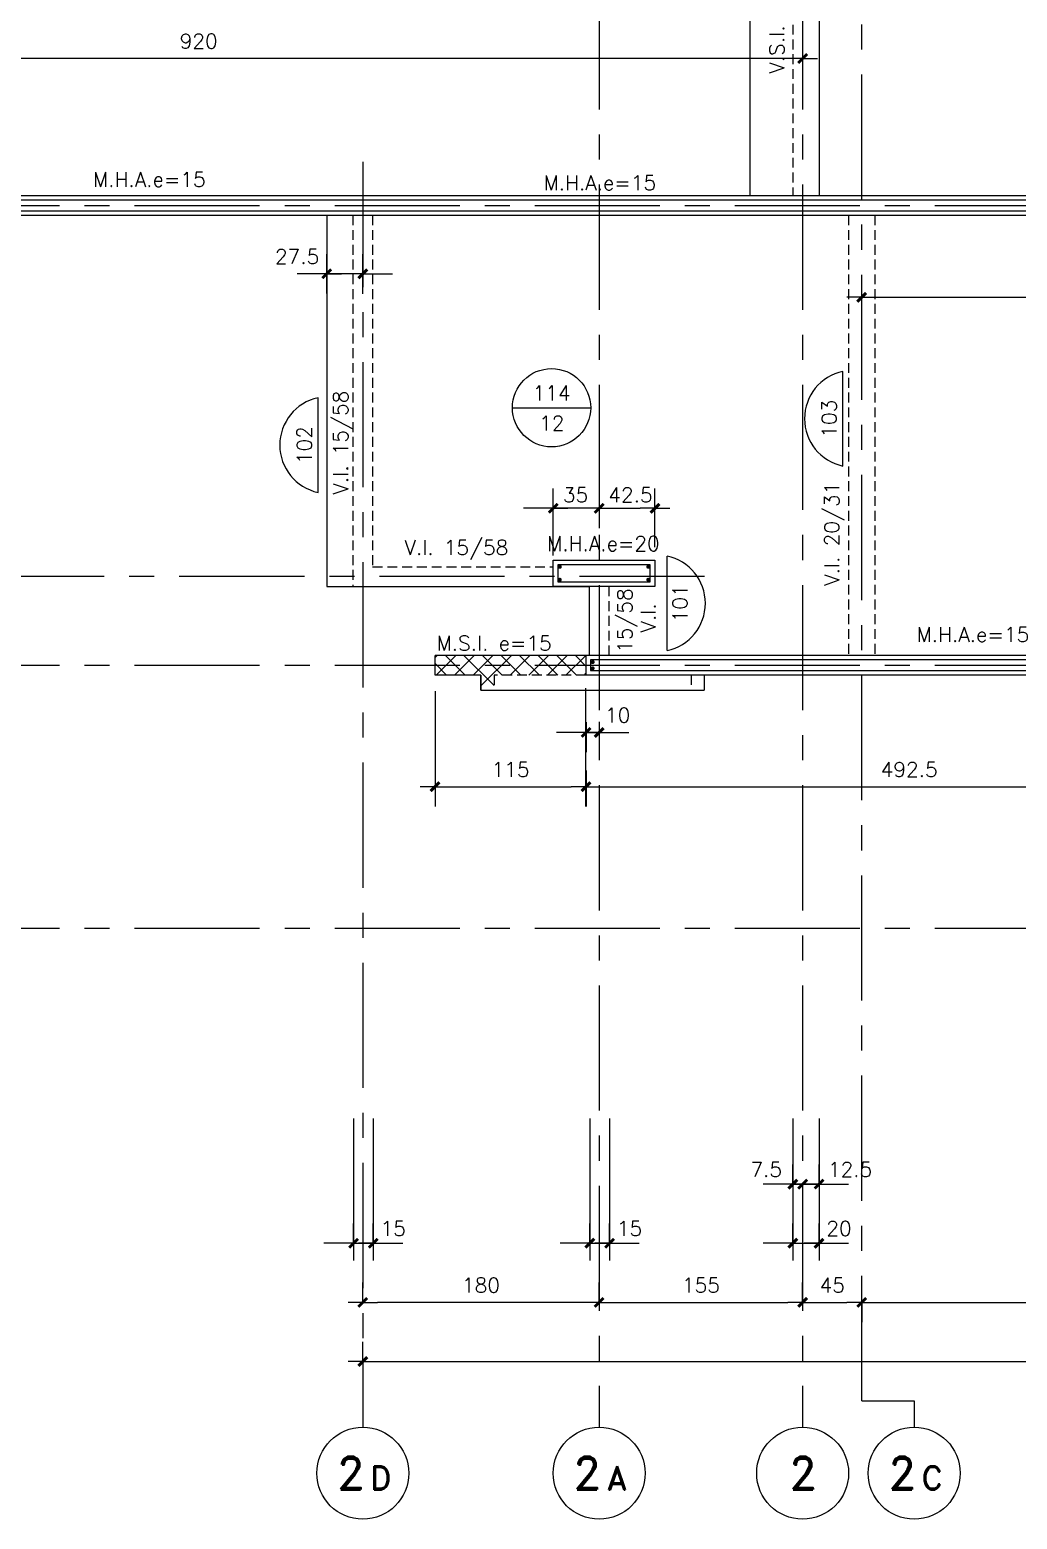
# Model space of a CAD drawing. Header units: millimetres. Extents: x -656851 to -651781, y 88238 to 91301.
# Drawn here: x -656098 to -655346, y 88378 to 89512 of the extents above; entities that cross this region are included whole.
import ezdxf
from ezdxf.enums import TextEntityAlignment as Align

# ---------------------------------------------------------------- set-up
doc = ezdxf.new("R2010")
doc.units = ezdxf.units.MM
doc.header["$LTSCALE"] = 30
for name, pattern in [('CENTER', [50.8, 31.75, -6.35, 6.35, -6.35]), ('DASHED', [0.75, 0.5, -0.25]), ('HIDDEN', [0.375, 0.25, -0.125])]:
    doc.linetypes.add(name, pattern=pattern)
for name, color, linetype in [('A-LINEA 015', 6, 'Continuous'), ('CONTORNOS', 3, 'Continuous'), ('COTAS', 5, 'Continuous'), ('COTAS1', 2, 'Continuous'), ('Cotas2', 1, 'Continuous'), ('EJES', 1, 'CENTER'), ('HATCH2', 1, 'HIDDEN'), ('MALLA', 1, 'Continuous'), ('MUROS', 5, 'Continuous'), ('SEGMENTOS1', 2, 'DASHED'), ('TEXTOS1', 9, 'Continuous'), ('VIGAS', 3, 'Continuous')]:
    doc.layers.add(name, color=color, linetype=linetype)
doc.styles.add('ROMAND', font='romand')
doc.styles.add('ROMANS', font='romans')
doc.dimstyles.new('ING-50', dxfattribs={"dimscale": 5, "dimtxt": 2.25, "dimasz": 2.25, "dimexe": 3, "dimexo": 0, "dimgap": 1.5, "dimtad": 1, "dimdec": 1, "dimzin": 12, "dimdsep": 46, "dimtxsty": 'ROMANS', "dimblk1": 'TICK1', "dimblk2": 'TICK1', "dimsah": 1, "dimcen": 0.09, "dimclrd": 2, "dimclre": 1, "dimclrt": 3, "dimadec": 1, "dimazin": 3, "dimtfac": 1, "dimtdec": 1, "dimtix": 1, "dimtmove": 2, "dimatfit": 3, "dimfxl": 3, "dimtolj": 1, "dimtzin": 12, "dimarcsym": 0})

# ---------------------------------------------------------------- blocks, each defined once
blk = doc.blocks.new('eje-3')
at = {"color": 3, "linetype": 'Continuous'}
blk.add_circle((0, 0), 35, dxfattribs=at)
at = {"color": 5, "linetype": 'Continuous', "style": 'ROMAND'}
for height, p in [(25, (-9.2, 0)), (18, (13.7, -3.6))]:
    blk.add_attdef('0', text='', height=height, dxfattribs=at).set_placement(p, align=Align.MIDDLE)
blk = doc.blocks.new('TICK1')
at = {"color": 2}
for points in [[(0, 0), (-1, 0)], [(0, 0), (1, 0)]]:
    blk.add_lwpolyline(points, dxfattribs=at)
at = {"color": 2, "const_width": 0.2}
blk.add_lwpolyline([(-0.3, -0.3), (0.3, 0.3)], dxfattribs=at)
blk = doc.blocks.new('*D34')
at = {"layer": 'COTAS', "color": 1, "lineweight": -2}
for p, q in [((-655509.7, 88543.3), (-655509.7, 88558.3)), ((-655464.7, 88543.3), (-655464.7, 88558.3))]:
    blk.add_line(p, q, dxfattribs=at)
at = {"layer": 'COTAS', "color": 2, "lineweight": -2}
blk.add_line((-655498.5, 88543.3), (-655476, 88543.3), dxfattribs=at)
at = {"layer": 'Defpoints', "color": 0}
for p in [(-655509.7, 88543.3), (-655464.7, 88543.3), (-655464.7, 88543.3)]:
    blk.add_point(p, dxfattribs=at)
at = {"layer": 'COTAS', "color": 2, "lineweight": -2, "xscale": 11.25, "yscale": 11.25, "zscale": 11.25, "rotation": 180}
blk.add_blockref('TICK1', (-655509.7, 88543.3), dxfattribs=at)
at = {"layer": 'COTAS', "color": 2, "lineweight": -2, "xscale": 11.25, "yscale": 11.25, "zscale": 11.25}
blk.add_blockref('TICK1', (-655464.7, 88543.3), dxfattribs=at)
at = {"layer": 'COTAS', "color": 3, "insert": (-655487.2, 88556.4), "char_height": 11.25, "attachment_point": 5, "style": 'ROMANS'}
blk.add_mtext('\\A1;45', dxfattribs=at)
blk = doc.blocks.new('*D27')
at = {"layer": 'COTAS', "color": 1, "lineweight": -2}
for p, q in [((-655844.7, 88498.3), (-655844.7, 88513.3)), ((-653512.2, 88498.3), (-653512.2, 88513.3))]:
    blk.add_line(p, q, dxfattribs=at)
at = {"layer": 'COTAS', "color": 2, "lineweight": -2}
blk.add_line((-655833.5, 88498.3), (-653523.5, 88498.3), dxfattribs=at)
at = {"layer": 'Defpoints', "color": 0}
for p in [(-655844.7, 88498.3), (-653512.2, 88498.3), (-653512.2, 88498.3)]:
    blk.add_point(p, dxfattribs=at)
at = {"layer": 'COTAS', "color": 2, "lineweight": -2, "xscale": 11.25, "yscale": 11.25, "zscale": 11.25, "rotation": 180}
blk.add_blockref('TICK1', (-655844.7, 88498.3), dxfattribs=at)
at = {"layer": 'COTAS', "color": 2, "lineweight": -2, "xscale": 11.25, "yscale": 11.25, "zscale": 11.25}
blk.add_blockref('TICK1', (-653512.2, 88498.3), dxfattribs=at)
at = {"layer": 'COTAS', "color": 3, "insert": (-654678.5, 88511.4), "char_height": 11.25, "attachment_point": 5, "style": 'ROMANS'}
blk.add_mtext('\\A1;2332.5', dxfattribs=at)
blk = doc.blocks.new('EJE-1')
at = {"color": 3, "linetype": 'Continuous'}
blk.add_circle((0, 0), 35, dxfattribs=at)
at = {"color": 5, "linetype": 'Continuous', "style": 'ROMAND'}
blk.add_attdef('0', text='', height=25, dxfattribs=at).set_placement((0.2, 0), align=Align.MIDDLE)
blk = doc.blocks.new('*D71')
at = {"layer": 'COTAS', "color": 1, "lineweight": -2}
for p, q in [((-655664.7, 88543.3), (-655664.7, 88558.3)), ((-655509.7, 88543.3), (-655509.7, 88558.3))]:
    blk.add_line(p, q, dxfattribs=at)
at = {"layer": 'COTAS', "color": 2, "lineweight": -2}
blk.add_line((-655653.5, 88543.3), (-655521, 88543.3), dxfattribs=at)
at = {"layer": 'Defpoints', "color": 0}
for p in [(-655664.7, 88543.3), (-655509.7, 88543.3), (-655509.7, 88543.3)]:
    blk.add_point(p, dxfattribs=at)
at = {"layer": 'COTAS', "color": 2, "lineweight": -2, "xscale": 11.25, "yscale": 11.25, "zscale": 11.25, "rotation": 180}
blk.add_blockref('TICK1', (-655664.7, 88543.3), dxfattribs=at)
at = {"layer": 'COTAS', "color": 2, "lineweight": -2, "xscale": 11.25, "yscale": 11.25, "zscale": 11.25}
blk.add_blockref('TICK1', (-655509.7, 88543.3), dxfattribs=at)
at = {"layer": 'COTAS', "color": 3, "insert": (-655587.2, 88556.4), "char_height": 11.25, "attachment_point": 5, "style": 'ROMANS'}
blk.add_mtext('\\A1;155', dxfattribs=at)
blk = doc.blocks.new('*D81')
at = {"layer": 'COTAS', "color": 1, "lineweight": -2}
for p, q in [((-655674.7, 88942.8), (-655674.7, 88920.8)), ((-655182.2, 88942.8), (-655182.2, 88920.8))]:
    blk.add_line(p, q, dxfattribs=at)
at = {"layer": 'COTAS', "color": 2, "lineweight": -2}
blk.add_line((-655663.5, 88935.8), (-655193.5, 88935.8), dxfattribs=at)
at = {"layer": 'Defpoints', "color": 0}
for p in [(-655674.7, 88942.8), (-655182.2, 88942.8), (-655182.2, 88935.8)]:
    blk.add_point(p, dxfattribs=at)
at = {"layer": 'COTAS', "color": 2, "lineweight": -2, "xscale": 11.25, "yscale": 11.25, "zscale": 11.25, "rotation": 180}
blk.add_blockref('TICK1', (-655674.7, 88935.8), dxfattribs=at)
at = {"layer": 'COTAS', "color": 2, "lineweight": -2, "xscale": 11.25, "yscale": 11.25, "zscale": 11.25}
blk.add_blockref('TICK1', (-655182.2, 88935.8), dxfattribs=at)
at = {"layer": 'COTAS', "color": 3, "insert": (-655428.5, 88948.9), "char_height": 11.25, "attachment_point": 5, "style": 'ROMANS'}
blk.add_mtext('\\A1;492.5', dxfattribs=at)
blk = doc.blocks.new('*D111')
at = {"layer": 'COTAS1', "color": 1, "lineweight": -2}
for p, q in [((-655789.7, 89008.6), (-655789.7, 88920.8)), ((-655674.7, 88948.1), (-655674.7, 88920.8))]:
    blk.add_line(p, q, dxfattribs=at)
at = {"layer": 'COTAS1', "color": 2, "lineweight": -2}
blk.add_line((-655778.5, 88935.8), (-655686, 88935.8), dxfattribs=at)
at = {"layer": 'Defpoints', "color": 0}
for p in [(-655789.7, 89008.6), (-655674.7, 88948.1), (-655674.7, 88935.8)]:
    blk.add_point(p, dxfattribs=at)
at = {"layer": 'COTAS1', "color": 2, "lineweight": -2, "xscale": 11.25, "yscale": 11.25, "zscale": 11.25, "rotation": 180}
blk.add_blockref('TICK1', (-655789.7, 88935.8), dxfattribs=at)
at = {"layer": 'COTAS1', "color": 2, "lineweight": -2, "xscale": 11.25, "yscale": 11.25, "zscale": 11.25}
blk.add_blockref('TICK1', (-655674.7, 88935.8), dxfattribs=at)
at = {"layer": 'COTAS1', "color": 3, "insert": (-655732.2, 88948.9), "char_height": 11.25, "attachment_point": 5, "style": 'ROMANS'}
blk.add_mtext('\\A1;115', dxfattribs=at)
blk = doc.blocks.new('*D146')
at = {"layer": 'COTAS', "color": 1, "lineweight": -2, "ltscale": 0.5}
for p, q in [((-655872.2, 89311.3), (-655872.2, 89341.2)), ((-655844.7, 89311), (-655844.7, 89341.2))]:
    blk.add_line(p, q, dxfattribs=at)
at = {"layer": 'COTAS', "color": 2, "lineweight": -2, "ltscale": 0.5}
for p, q in [((-655883.5, 89326.2), (-655894.7, 89326.2)), ((-655844.7, 89326.2), (-655872.2, 89326.2)), ((-655833.5, 89326.2), (-655822.2, 89326.2))]:
    blk.add_line(p, q, dxfattribs=at)
at = {"layer": 'Defpoints', "color": 0, "ltscale": 0.5}
for p in [(-655872.2, 89326.2), (-655872.2, 89311.3), (-655844.7, 89311)]:
    blk.add_point(p, dxfattribs=at)
at = {"layer": 'COTAS', "color": 2, "lineweight": -2, "ltscale": 0.5, "xscale": 11.25, "yscale": 11.25, "zscale": 11.25}
blk.add_blockref('TICK1', (-655872.2, 89326.2), dxfattribs=at)
at = {"layer": 'COTAS', "color": 2, "lineweight": -2, "ltscale": 0.5, "xscale": 11.25, "yscale": 11.25, "zscale": 11.25, "rotation": 180}
blk.add_blockref('TICK1', (-655844.7, 89326.2), dxfattribs=at)
at = {"layer": 'COTAS', "color": 3, "ltscale": 0.5, "insert": (-655894.8, 89339.3), "char_height": 11.25, "attachment_point": 5, "style": 'ROMANS'}
blk.add_mtext('\\A1;27.5', dxfattribs=at)
blk = doc.blocks.new('*D150')
at = {"layer": 'COTAS', "color": 1, "lineweight": -2}
for p, q in [((-655517.2, 88588.3), (-655517.2, 88603.3)), ((-655497.2, 88588.3), (-655497.2, 88603.3))]:
    blk.add_line(p, q, dxfattribs=at)
at = {"layer": 'COTAS', "color": 2, "lineweight": -2}
for p, q in [((-655528.5, 88588.3), (-655539.7, 88588.3)), ((-655517.2, 88588.3), (-655497.2, 88588.3)), ((-655486, 88588.3), (-655474.7, 88588.3))]:
    blk.add_line(p, q, dxfattribs=at)
at = {"layer": 'Defpoints', "color": 0}
for p in [(-655517.2, 88588.3), (-655497.2, 88588.3), (-655497.2, 88588.3)]:
    blk.add_point(p, dxfattribs=at)
at = {"layer": 'COTAS', "color": 2, "lineweight": -2, "xscale": 11.25, "yscale": 11.25, "zscale": 11.25}
blk.add_blockref('TICK1', (-655517.2, 88588.3), dxfattribs=at)
at = {"layer": 'COTAS', "color": 2, "lineweight": -2, "xscale": 11.25, "yscale": 11.25, "zscale": 11.25, "rotation": 180}
blk.add_blockref('TICK1', (-655497.2, 88588.3), dxfattribs=at)
at = {"layer": 'COTAS', "color": 3, "insert": (-655482, 88599.5), "char_height": 11.25, "attachment_point": 5, "style": 'ROMANS'}
blk.add_mtext('\\A1;20', dxfattribs=at)
blk = doc.blocks.new('*D151')
at = {"layer": 'COTAS', "color": 1, "lineweight": -2}
for p, q in [((-655671.8, 88588.3), (-655671.8, 88603.3)), ((-655656.8, 88588.3), (-655656.8, 88603.3))]:
    blk.add_line(p, q, dxfattribs=at)
at = {"layer": 'COTAS', "color": 2, "lineweight": -2}
for p, q in [((-655683.1, 88588.3), (-655694.3, 88588.3)), ((-655671.8, 88588.3), (-655656.8, 88588.3)), ((-655645.6, 88588.3), (-655634.3, 88588.3))]:
    blk.add_line(p, q, dxfattribs=at)
at = {"layer": 'Defpoints', "color": 0}
for p in [(-655671.8, 88588.3), (-655656.8, 88588.3), (-655656.8, 88588.3)]:
    blk.add_point(p, dxfattribs=at)
at = {"layer": 'COTAS', "color": 2, "lineweight": -2, "xscale": 11.25, "yscale": 11.25, "zscale": 11.25}
blk.add_blockref('TICK1', (-655671.8, 88588.3), dxfattribs=at)
at = {"layer": 'COTAS', "color": 2, "lineweight": -2, "xscale": 11.25, "yscale": 11.25, "zscale": 11.25, "rotation": 180}
blk.add_blockref('TICK1', (-655656.8, 88588.3), dxfattribs=at)
at = {"layer": 'COTAS', "color": 3, "insert": (-655641.6, 88599.5), "char_height": 11.25, "attachment_point": 5, "style": 'ROMANS'}
blk.add_mtext('\\A1;15', dxfattribs=at)
blk = doc.blocks.new('*D194')
at = {"layer": 'COTAS', "color": 1, "lineweight": -2, "ltscale": 0.5}
for p, q in [((-655664.7, 89169.2), (-655664.7, 89132.7)), ((-655622.2, 89118), (-655622.2, 89162.7))]:
    blk.add_line(p, q, dxfattribs=at)
at = {"layer": 'COTAS', "color": 2, "lineweight": -2, "ltscale": 0.5}
blk.add_line((-655653.5, 89147.7), (-655633.5, 89147.7), dxfattribs=at)
at = {"layer": 'Defpoints', "color": 0, "ltscale": 0.5}
for p in [(-655664.7, 89169.2), (-655622.2, 89147.7), (-655622.2, 89118)]:
    blk.add_point(p, dxfattribs=at)
at = {"layer": 'COTAS', "color": 2, "lineweight": -2, "ltscale": 0.5, "xscale": 11.25, "yscale": 11.25, "zscale": 11.25, "rotation": 180}
blk.add_blockref('TICK1', (-655664.7, 89147.7), dxfattribs=at)
at = {"layer": 'COTAS', "color": 2, "lineweight": -2, "ltscale": 0.5, "xscale": 11.25, "yscale": 11.25, "zscale": 11.25}
blk.add_blockref('TICK1', (-655622.2, 89147.7), dxfattribs=at)
at = {"layer": 'COTAS', "color": 3, "ltscale": 0.5, "insert": (-655640.9, 89157.9), "char_height": 11.25, "attachment_point": 5, "style": 'ROMANS'}
blk.add_mtext('\\A1;42.5', dxfattribs=at)
blk = doc.blocks.new('*D195')
at = {"layer": 'COTAS', "color": 1, "lineweight": -2, "ltscale": 0.5}
for p, q in [((-655664.7, 89169.2), (-655664.7, 89132.7)), ((-655699.7, 89111.9), (-655699.7, 89162.7))]:
    blk.add_line(p, q, dxfattribs=at)
at = {"layer": 'COTAS', "color": 2, "lineweight": -2, "ltscale": 0.5}
for p, q in [((-655711, 89147.7), (-655722.2, 89147.7)), ((-655664.7, 89147.7), (-655699.7, 89147.7)), ((-655653.5, 89147.7), (-655642.2, 89147.7))]:
    blk.add_line(p, q, dxfattribs=at)
at = {"layer": 'Defpoints', "color": 0, "ltscale": 0.5}
for p in [(-655664.7, 89169.2), (-655699.7, 89147.7), (-655699.7, 89111.9)]:
    blk.add_point(p, dxfattribs=at)
at = {"layer": 'COTAS', "color": 2, "lineweight": -2, "ltscale": 0.5, "xscale": 11.25, "yscale": 11.25, "zscale": 11.25}
blk.add_blockref('TICK1', (-655699.7, 89147.7), dxfattribs=at)
at = {"layer": 'COTAS', "color": 2, "lineweight": -2, "ltscale": 0.5, "xscale": 11.25, "yscale": 11.25, "zscale": 11.25, "rotation": 180}
blk.add_blockref('TICK1', (-655664.7, 89147.7), dxfattribs=at)
at = {"layer": 'COTAS', "color": 3, "ltscale": 0.5, "insert": (-655682.7, 89157.9), "char_height": 11.25, "attachment_point": 5, "style": 'ROMANS'}
blk.add_mtext('\\A1;35', dxfattribs=at)
blk = doc.blocks.new('*D197')
at = {"layer": 'COTAS1', "color": 1, "lineweight": -2}
for p, q in [((-655674.7, 88984.9), (-655674.7, 88962.1)), ((-655664.7, 88985.2), (-655664.7, 88962.1))]:
    blk.add_line(p, q, dxfattribs=at)
at = {"layer": 'COTAS1', "color": 2, "lineweight": -2}
for p, q in [((-655686, 88977.1), (-655697.2, 88977.1)), ((-655674.7, 88977.1), (-655664.7, 88977.1)), ((-655653.5, 88977.1), (-655642.2, 88977.1))]:
    blk.add_line(p, q, dxfattribs=at)
at = {"layer": 'Defpoints', "color": 0}
for p in [(-655674.7, 88984.9), (-655664.7, 88985.2), (-655664.7, 88977.1)]:
    blk.add_point(p, dxfattribs=at)
at = {"layer": 'COTAS1', "color": 2, "lineweight": -2, "xscale": 11.25, "yscale": 11.25, "zscale": 11.25}
blk.add_blockref('TICK1', (-655674.7, 88977.1), dxfattribs=at)
at = {"layer": 'COTAS1', "color": 2, "lineweight": -2, "xscale": 11.25, "yscale": 11.25, "zscale": 11.25, "rotation": 180}
blk.add_blockref('TICK1', (-655664.7, 88977.1), dxfattribs=at)
at = {"layer": 'COTAS1', "color": 3, "insert": (-655650.6, 88990.2), "char_height": 11.25, "attachment_point": 5, "style": 'ROMANS'}
blk.add_mtext('\\A1;10', dxfattribs=at)
blk = doc.blocks.new('*D198')
at = {"layer": 'COTAS', "color": 1, "lineweight": -2}
for p, q in [((-655844.7, 88543.3), (-655844.7, 88558.3)), ((-655664.7, 88543.3), (-655664.7, 88558.3))]:
    blk.add_line(p, q, dxfattribs=at)
at = {"layer": 'COTAS', "color": 2, "lineweight": -2}
blk.add_line((-655676, 88543.3), (-655833.5, 88543.3), dxfattribs=at)
at = {"layer": 'Defpoints', "color": 0}
for p in [(-655844.7, 88543.3), (-655844.7, 88543.3), (-655664.7, 88543.3)]:
    blk.add_point(p, dxfattribs=at)
at = {"layer": 'COTAS', "color": 2, "lineweight": -2, "xscale": 11.25, "yscale": 11.25, "zscale": 11.25, "rotation": 180}
blk.add_blockref('TICK1', (-655844.7, 88543.3), dxfattribs=at)
at = {"layer": 'COTAS', "color": 2, "lineweight": -2, "xscale": 11.25, "yscale": 11.25, "zscale": 11.25}
blk.add_blockref('TICK1', (-655664.7, 88543.3), dxfattribs=at)
at = {"layer": 'COTAS', "color": 3, "insert": (-655754.7, 88556.4), "char_height": 11.25, "attachment_point": 5, "style": 'ROMANS'}
blk.add_mtext('\\A1;180', dxfattribs=at)
blk = doc.blocks.new('*D199')
at = {"layer": 'COTAS', "color": 1, "lineweight": -2}
for p, q in [((-655851.8, 88588.3), (-655851.8, 88603.3)), ((-655836.8, 88588.3), (-655836.8, 88603.3))]:
    blk.add_line(p, q, dxfattribs=at)
at = {"layer": 'COTAS', "color": 2, "lineweight": -2}
for p, q in [((-655863.1, 88588.3), (-655874.3, 88588.3)), ((-655851.8, 88588.3), (-655836.8, 88588.3)), ((-655825.6, 88588.3), (-655814.3, 88588.3))]:
    blk.add_line(p, q, dxfattribs=at)
at = {"layer": 'Defpoints', "color": 0}
for p in [(-655851.8, 88588.3), (-655836.8, 88588.3), (-655836.8, 88588.3)]:
    blk.add_point(p, dxfattribs=at)
at = {"layer": 'COTAS', "color": 2, "lineweight": -2, "xscale": 11.25, "yscale": 11.25, "zscale": 11.25}
blk.add_blockref('TICK1', (-655851.8, 88588.3), dxfattribs=at)
at = {"layer": 'COTAS', "color": 2, "lineweight": -2, "xscale": 11.25, "yscale": 11.25, "zscale": 11.25, "rotation": 180}
blk.add_blockref('TICK1', (-655836.8, 88588.3), dxfattribs=at)
at = {"layer": 'COTAS', "color": 3, "insert": (-655821.6, 88599.5), "char_height": 11.25, "attachment_point": 5, "style": 'ROMANS'}
blk.add_mtext('\\A1;15', dxfattribs=at)
blk = doc.blocks.new('*D200')
at = {"layer": 'COTAS', "color": 1, "lineweight": -2}
for p, q in [((-656429.7, 89424.8), (-656429.7, 89505.1)), ((-655509.7, 89495.9), (-655509.7, 89475.1))]:
    blk.add_line(p, q, dxfattribs=at)
at = {"layer": 'COTAS', "color": 2, "lineweight": -2}
blk.add_line((-655521, 89490.1), (-656418.5, 89490.1), dxfattribs=at)
at = {"layer": 'Defpoints', "color": 0}
for p in [(-655509.7, 89495.9), (-656429.7, 89490.1), (-656429.7, 89424.8)]:
    blk.add_point(p, dxfattribs=at)
at = {"layer": 'COTAS', "color": 2, "lineweight": -2, "xscale": 11.25, "yscale": 11.25, "zscale": 11.25, "rotation": 180}
blk.add_blockref('TICK1', (-656429.7, 89490.1), dxfattribs=at)
at = {"layer": 'COTAS', "color": 2, "lineweight": -2, "xscale": 11.25, "yscale": 11.25, "zscale": 11.25}
blk.add_blockref('TICK1', (-655509.7, 89490.1), dxfattribs=at)
at = {"layer": 'COTAS', "color": 3, "insert": (-655969.7, 89503.2), "char_height": 11.25, "attachment_point": 5, "style": 'ROMANS'}
blk.add_mtext('\\A1;920', dxfattribs=at)
blk = doc.blocks.new('*D205')
at = {"layer": 'COTAS', "color": 1, "lineweight": -2}
for p, q in [((-654784.7, 88543.3), (-654784.7, 88558.3)), ((-655464.7, 88543.3), (-655464.7, 88528.3))]:
    blk.add_line(p, q, dxfattribs=at)
at = {"layer": 'COTAS', "color": 2, "lineweight": -2}
blk.add_line((-655453.5, 88543.3), (-654796, 88543.3), dxfattribs=at)
at = {"layer": 'Defpoints', "color": 0}
for p in [(-655464.7, 88543.3), (-654784.7, 88543.3), (-654784.7, 88543.3)]:
    blk.add_point(p, dxfattribs=at)
at = {"layer": 'COTAS', "color": 2, "lineweight": -2, "xscale": 11.25, "yscale": 11.25, "zscale": 11.25, "rotation": 180}
blk.add_blockref('TICK1', (-655464.7, 88543.3), dxfattribs=at)
at = {"layer": 'COTAS', "color": 2, "lineweight": -2, "xscale": 11.25, "yscale": 11.25, "zscale": 11.25}
blk.add_blockref('TICK1', (-654784.7, 88543.3), dxfattribs=at)
at = {"layer": 'COTAS', "color": 3, "insert": (-655124.7, 88556.4), "char_height": 11.25, "attachment_point": 5, "style": 'ROMANS'}
blk.add_mtext('\\A1;680', dxfattribs=at)
blk = doc.blocks.new('losa-ne')
at = {"color": 5, "linetype": 'Continuous'}
blk.add_line((-29.8, 0), (29.7, 0), dxfattribs=at)
at = {"color": 3, "linetype": 'Continuous'}
blk.add_circle((0, 0), 29.8, dxfattribs=at)
at = {"color": 3, "linetype": 'Continuous', "style": 'ROMANS'}
for tag, p in [('N%%DL', (0, 5.6)), ('ESP', (0.2, -17.4))]:
    blk.add_attdef(tag, text='', height=11.2, dxfattribs=at).set_placement(p, align=Align.CENTER)
blk = doc.blocks.new('*D242')
at = {"layer": 'COTAS', "color": 1, "lineweight": -2}
for p, q in [((-655497.2, 88633.3), (-655497.2, 88648.3)), ((-655509.7, 88633.3), (-655509.7, 88618.3))]:
    blk.add_line(p, q, dxfattribs=at)
at = {"layer": 'COTAS', "color": 2, "lineweight": -2}
for p, q in [((-655521, 88633.3), (-655532.2, 88633.3)), ((-655509.7, 88633.3), (-655497.2, 88633.3)), ((-655486, 88633.3), (-655474.7, 88633.3))]:
    blk.add_line(p, q, dxfattribs=at)
at = {"layer": 'Defpoints', "color": 0}
for p in [(-655509.7, 88633.3), (-655497.2, 88633.3), (-655497.2, 88633.3)]:
    blk.add_point(p, dxfattribs=at)
at = {"layer": 'COTAS', "color": 2, "lineweight": -2, "xscale": 11.25, "yscale": 11.25, "zscale": 11.25}
blk.add_blockref('TICK1', (-655509.7, 88633.3), dxfattribs=at)
at = {"layer": 'COTAS', "color": 2, "lineweight": -2, "xscale": 11.25, "yscale": 11.25, "zscale": 11.25, "rotation": 180}
blk.add_blockref('TICK1', (-655497.2, 88633.3), dxfattribs=at)
at = {"layer": 'COTAS', "color": 3, "insert": (-655473.6, 88644.5), "char_height": 11.25, "attachment_point": 5, "style": 'ROMANS'}
blk.add_mtext('\\A1;12.5', dxfattribs=at)
blk = doc.blocks.new('*D243')
at = {"layer": 'COTAS', "color": 1, "lineweight": -2}
for p, q in [((-655517.2, 88633.3), (-655517.2, 88648.3)), ((-655509.7, 88633.3), (-655509.7, 88618.3))]:
    blk.add_line(p, q, dxfattribs=at)
at = {"layer": 'COTAS', "color": 2, "lineweight": -2}
for p, q in [((-655528.5, 88633.3), (-655539.7, 88633.3)), ((-655509.7, 88633.3), (-655517.2, 88633.3)), ((-655498.5, 88633.3), (-655487.2, 88633.3))]:
    blk.add_line(p, q, dxfattribs=at)
at = {"layer": 'Defpoints', "color": 0}
for p in [(-655517.2, 88633.3), (-655517.2, 88633.3), (-655509.7, 88633.3)]:
    blk.add_point(p, dxfattribs=at)
at = {"layer": 'COTAS', "color": 2, "lineweight": -2, "xscale": 11.25, "yscale": 11.25, "zscale": 11.25}
blk.add_blockref('TICK1', (-655517.2, 88633.3), dxfattribs=at)
at = {"layer": 'COTAS', "color": 2, "lineweight": -2, "xscale": 11.25, "yscale": 11.25, "zscale": 11.25, "rotation": 180}
blk.add_blockref('TICK1', (-655509.7, 88633.3), dxfattribs=at)
at = {"layer": 'COTAS', "color": 3, "insert": (-655537.4, 88644.5), "char_height": 11.25, "attachment_point": 5, "style": 'ROMANS'}
blk.add_mtext('\\A1;7.5', dxfattribs=at)
blk = doc.blocks.new('*D261')
at = {"layer": 'COTAS', "color": 1, "lineweight": -2}
for p, q in [((-655464.7, 89308.3), (-655464.7, 89323.3)), ((-655159.7, 89308.3), (-655159.7, 89293.3))]:
    blk.add_line(p, q, dxfattribs=at)
at = {"layer": 'COTAS', "color": 2, "lineweight": -2}
blk.add_line((-655453.5, 89308.3), (-655171, 89308.3), dxfattribs=at)
at = {"layer": 'Defpoints', "color": 0}
for p in [(-655464.7, 89308.3), (-655159.7, 89308.3), (-655159.7, 89308.3)]:
    blk.add_point(p, dxfattribs=at)
at = {"layer": 'COTAS', "color": 2, "lineweight": -2, "xscale": 11.25, "yscale": 11.25, "zscale": 11.25, "rotation": 180}
blk.add_blockref('TICK1', (-655464.7, 89308.3), dxfattribs=at)
at = {"layer": 'COTAS', "color": 2, "lineweight": -2, "xscale": 11.25, "yscale": 11.25, "zscale": 11.25}
blk.add_blockref('TICK1', (-655159.7, 89308.3), dxfattribs=at)
at = {"layer": 'COTAS', "color": 3, "insert": (-655312.2, 89321.4), "char_height": 11.25, "attachment_point": 5, "style": 'ROMANS'}
blk.add_mtext('\\A1;305', dxfattribs=at)

msp = doc.modelspace()

# ---------------------------------------------------------------- hatches: boundary and pattern name
at = {"layer": 'HATCH2'}
h = msp.add_hatch(dxfattribs=at)
h.set_pattern_fill('_USER', color=256, scale=10, angle=45, style=0, double=1, pattern_type=0)
h.set_pattern_definition([(45, (0, 0), (-7.07106781, 7.07106781), []), (135, (0, 0), (-7.07106781, -7.07106781), [])])
edge = h.paths.add_edge_path()
edge.add_line((-655674.715, 89035.753), (-655789.715, 89035.753))
edge.add_line((-655674.715, 89020.753), (-655744.715, 89020.753))
edge.add_line((-655744.715, 89020.753), (-655744.715, 89009.253))
edge.add_line((-655744.715, 89009.253), (-655754.715, 89009.253))
edge.add_line((-655754.715, 89009.253), (-655754.715, 89020.753))
edge.add_line((-655754.715, 89020.753), (-655789.715, 89020.753))
edge.add_line((-655789.715, 89020.753), (-655789.715, 89035.753))
edge.add_line((-655674.715, 89035.753), (-655674.715, 89020.753))

# ---------------------------------------------------------------- linework, layer by layer
at = {"layer": 'CONTORNOS', "ltscale": 0.5}
for p, q in [((-655674.715, 89035.753), (-655789.715, 89035.753)), ((-655789.715, 89020.753), (-655789.715, 89035.753)), ((-655754.715, 89020.753), (-655789.715, 89020.753)), ((-655754.715, 89009.253), (-655754.715, 89020.753)), ((-655584.715, 89020.753), (-655584.715, 89009.253))]:
    msp.add_line(p, q, dxfattribs=at)
msp.add_lwpolyline([(-655754.715, 89020.753), (-655754.715, 89009.253), (-655584.715, 89009.253)], dxfattribs=at)
at = {"layer": 'Cotas2', "ltscale": 0.5}
msp.add_line((-655674.715, 88920.753), (-655674.715, 89010.822), dxfattribs=at)
at = {"layer": 'Cotas2'}
for p, q in [((-655851.84, 88683.253), (-655851.84, 88575.257)), ((-655836.84, 88683.253), (-655836.84, 88575.257)), ((-655671.84, 88683.253), (-655671.84, 88575.257)), ((-655656.84, 88683.253), (-655656.84, 88575.257)), ((-655517.215, 88683.253), (-655517.215, 88575.257)), ((-655497.215, 88683.253), (-655497.215, 88575.257))]:
    msp.add_line(p, q, dxfattribs=at)
at = {"layer": 'EJES', "ltscale": 0.1}
for p, q in [((-655664.715, 91222.892), (-655664.715, 88448.253)), ((-655509.715, 91222.892), (-655509.715, 88448.253)), ((-655464.714, 88468.253), (-655464.714, 91202.892)), ((-655844.715, 89411.4), (-655844.715, 88448.253)), ((-656780.536, 89378.253), (-653139.035, 89378.253)), ((-655584.45, 89095.753), (-656780.482, 89095.753)), ((-656780.536, 89028.253), (-653137.403, 89028.253)), ((-656780.536, 88828.253), (-653137.403, 88828.253)), ((-655464.714, 88468.253), (-655424.714, 88468.253)), ((-655424.714, 88468.253), (-655424.714, 88448.253))]:
    msp.add_line(p, q, dxfattribs=at)
at = {"layer": 'MALLA', "ltscale": 0.5}
for p, q in [((-655155.715, 89382.253), (-656245.238, 89382.253)), ((-656245.238, 89374.253), (-655155.715, 89374.253)), ((-655625.715, 89104.753), (-655696.215, 89104.753)), ((-655696.215, 89104.753), (-655696.215, 89091.753)), ((-655625.715, 89091.753), (-655625.715, 89104.753)), ((-655696.215, 89091.753), (-655625.715, 89091.753)), ((-655671.215, 89032.253), (-655671.215, 89024.253)), ((-655185.715, 89032.253), (-655671.215, 89032.253)), ((-655671.215, 89024.253), (-655185.715, 89024.253))]:
    msp.add_line(p, q, dxfattribs=at)
at = {"layer": 'MALLA', "ltscale": 0.5, "const_width": 1.5}
for points in [[(-655695.374, 89103.162, 1), (-655693.874, 89103.162, 1)], [(-655628.056, 89103.162, 1), (-655626.556, 89103.162, 1)], [(-655695.374, 89093.344, 1), (-655693.874, 89093.344, 1)], [(-655628.056, 89093.344, 1), (-655626.556, 89093.344, 1)], [(-655670.374, 89030.662, 1), (-655668.874, 89030.662, 1)], [(-655670.374, 89025.844, 1), (-655668.874, 89025.844, 1)]]:
    msp.add_lwpolyline(points, format="xyb", close=True, dxfattribs=at)
at = {"layer": 'MUROS', "ltscale": 0.5}
for p, q in [((-656189.715, 89385.753), (-655167.215, 89385.753)), ((-656189.715, 89370.753), (-655152.215, 89370.753))]:
    msp.add_line(p, q, dxfattribs=at)
at = {"layer": 'MUROS'}
for p, q in [((-655674.715, 89035.753), (-655674.715, 89020.753)), ((-655182.215, 89035.753), (-655674.715, 89035.753)), ((-655182.215, 89020.753), (-655674.715, 89020.753))]:
    msp.add_line(p, q, dxfattribs=at)
at = {"layer": 'MUROS', "ltscale": 0.5}
msp.add_lwpolyline([(-655699.715, 89108.253), (-655622.215, 89108.253), (-655622.215, 89088.253), (-655699.715, 89088.253)], close=True, dxfattribs=at)
at = {"layer": 'SEGMENTOS1', "ltscale": 0.5}
for p, q in [((-655517.215, 89673.253), (-655517.215, 89385.753)), ((-655852.215, 89370.753), (-655852.215, 89088.253)), ((-655837.215, 89370.753), (-655837.215, 89103.253)), ((-655474.715, 89370.753), (-655474.715, 89035.753)), ((-655454.715, 89370.753), (-655454.715, 89035.753)), ((-655837.215, 89103.253), (-655699.715, 89103.253)), ((-655657.215, 89088.253), (-655657.215, 89035.753)), ((-655674.715, 89020.753), (-655744.715, 89020.753)), ((-655744.715, 89020.753), (-655744.715, 89009.253)), ((-655594.715, 89020.753), (-655594.715, 89009.253))]:
    msp.add_line(p, q, dxfattribs=at)
at = {"layer": 'TEXTOS1', "color": 3}
for p, q in [((-655479.098, 89179.893), (-655479.098, 89251.893)), ((-655878.804, 89159.797), (-655878.804, 89231.797)), ((-655612.944, 89039.401), (-655612.944, 89111.401))]:
    msp.add_line(p, q, dxfattribs=at)
for centre, start, end in [((-655471.439, 89215.893), 102.010217, 257.989783), ((-655871.145, 89195.797), 102.010217, 257.989783), ((-655620.603, 89075.401), 282.010217, 77.989783)]:
    msp.add_arc(centre, 36.806, start, end, dxfattribs=at)
at = {"layer": 'VIGAS', "ltscale": 0.5}
for p, q in [((-655549.715, 89385.753), (-655549.715, 89960.753)), ((-655497.215, 89960.753), (-655497.215, 89385.753)), ((-655872.215, 89370.753), (-655872.215, 89088.253)), ((-655872.215, 89088.253), (-655672.215, 89088.253)), ((-655672.215, 89088.253), (-655672.215, 89035.753))]:
    msp.add_line(p, q, dxfattribs=at)

# ---------------------------------------------------------------- block references
at = {"layer": 'A-LINEA 015', "ltscale": 0.5}
ref = msp.add_blockref('eje-3', (-655844.715, 88413.253), dxfattribs=at)
ref.add_attrib('0', '2', dxfattribs={"layer": '0', "color": 5, "linetype": 'Continuous', "height": 25, "style": 'ROMAND'}).set_placement((-655853.905, 88413.253), align=Align.MIDDLE)
ref.add_attrib('0', 'D', dxfattribs={"layer": '0', "color": 5, "linetype": 'Continuous', "height": 18, "style": 'ROMAND'}).set_placement((-655831.028, 88409.67), align=Align.MIDDLE)
ref = msp.add_blockref('eje-3', (-655664.715, 88413.253), dxfattribs=at)
ref.add_attrib('0', '2', dxfattribs={"layer": '0', "color": 5, "linetype": 'Continuous', "height": 25, "style": 'ROMAND'}).set_placement((-655673.905, 88413.253), align=Align.MIDDLE)
ref.add_attrib('0', 'A', dxfattribs={"layer": '0', "color": 5, "linetype": 'Continuous', "height": 18, "style": 'ROMAND'}).set_placement((-655651.028, 88409.67), align=Align.MIDDLE)
msp.add_blockref('EJE-1', (-655509.715, 88413.253), dxfattribs=at).add_auto_attribs({'0': '2'})
ref = msp.add_blockref('eje-3', (-655424.714, 88413.253), dxfattribs=at)
ref.add_attrib('0', '2', dxfattribs={"layer": '0', "color": 5, "linetype": 'Continuous', "height": 25, "style": 'ROMAND'}).set_placement((-655433.905, 88413.253), align=Align.MIDDLE)
ref.add_attrib('0', 'C', dxfattribs={"layer": '0', "color": 5, "linetype": 'Continuous', "height": 18, "style": 'ROMAND'}).set_placement((-655411.028, 88409.67), align=Align.MIDDLE)
at = {"layer": 'TEXTOS1', "ltscale": 0.5}
msp.add_blockref('losa-ne', (-655700.947, 89224.254), dxfattribs=at).add_auto_attribs({'N%%DL': '114', 'ESP': '12'})

# ---------------------------------------------------------------- texts
at = {"layer": 'TEXTOS1', "style": 'ROMANS'}
for s, p in [('V.S.I. 20/90', (-655523.768, 89525.371)), ('V.I. 15/58', (-655855.971, 89197.701)), ('103', (-655483.894, 89215.865)), ('102', (-655883.6, 89195.77)), ('V.I. 20/31', (-655481.911, 89128.36)), ('15/58', (-655639.476, 89062.269)), ('101', (-655597.502, 89075.374)), ('V.I.', (-655621.813, 89064.349))]:
    msp.add_text(s, height=11.25, rotation=90, dxfattribs=at).set_placement(p, align=Align.CENTER)
for s, p in [('M.H.A.e=15', (-656007.333, 89392.415)), ('M.H.A.e=15', (-655664.199, 89389.883)), ('V.I. 15/58', (-655773.399, 89112.188)), ('M.H.A.e=20', (-655661.486, 89115.182)), ('M.S.I. e=15', (-655744.665, 89039.431)), ('M.H.A.e=15', (-655380.043, 89045.982))]:
    msp.add_text(s, height=11.25, dxfattribs=at).set_placement(p, align=Align.CENTER)

# ---------------------------------------------------------------- dimensions: what is measured, and where the dimension line sits
at = {"layer": 'COTAS'}
for base, p1, p2, picture, middle in [((-656429.715, 89490.062), (-655509.715, 89495.921), (-656429.715, 89424.792), '*D200', (-655969.715, 89503.187)), ((-655159.715, 89308.253), (-655464.714, 89308.253), (-655159.715, 89308.253), '*D261', (-655312.214, 89321.378)), ((-655182.215, 88935.753), (-655674.715, 88942.844), (-655182.215, 88942.844), '*D81', (-655428.465, 88948.878)), ((-655464.714, 88543.253), (-655509.715, 88543.253), (-655464.714, 88543.253), '*D34', (-655487.214, 88556.378)), ((-654784.715, 88543.253), (-655464.714, 88543.253), (-654784.715, 88543.253), '*D205', (-655124.714, 88556.378)), ((-653512.215, 88498.253), (-655844.715, 88498.253), (-653512.215, 88498.253), '*D27', (-654678.465, 88511.378))]:
    dim = msp.add_linear_dim(base=base, p1=p1, p2=p2, dimstyle='ING-50', dxfattribs=at)
    dim.commit()
    dim.dimension.update_dxf_attribs({"geometry": picture, "text_midpoint": middle})
at = {"layer": 'COTAS', "ltscale": 0.5}
for base, p1, p2, picture, middle in [((-655872.215, 89326.196), (-655844.715, 89311.026), (-655872.215, 89311.342), '*D146', (-655894.768, 89339.321)), ((-655622.215, 89147.655), (-655664.715, 89169.21), (-655622.215, 89118.03), '*D194', (-655640.859, 89157.914))]:
    dim = msp.add_linear_dim(base=base, p1=p1, p2=p2, angle=180, dimstyle='ING-50', dxfattribs=at)
    dim.commit()
    dim.dimension.update_dxf_attribs({"geometry": picture, "text_midpoint": middle, "dimtype": 160})
dim = msp.add_linear_dim(base=(-655699.715, 89147.655), p1=(-655664.715, 89169.21), p2=(-655699.715, 89111.91), dimstyle='ING-50', dxfattribs=at)
dim.commit()
dim.dimension.update_dxf_attribs({"geometry": '*D195', "text_midpoint": (-655682.734, 89157.914), "dimtype": 160})
at = {"layer": 'COTAS'}
dim = msp.add_linear_dim(base=(-655517.215, 88633.253), p1=(-655509.715, 88633.253), p2=(-655517.215, 88633.253), angle=180, dimstyle='ING-50', dxfattribs=at)
dim.commit()
dim.dimension.update_dxf_attribs({"geometry": '*D243', "text_midpoint": (-655537.42, 88644.506), "dimtype": 160})
for base, p1, p2, picture, middle in [((-655497.215, 88633.253), (-655509.715, 88633.253), (-655497.215, 88633.253), '*D242', (-655473.555, 88644.506)), ((-655836.84, 88588.253), (-655851.84, 88588.253), (-655836.84, 88588.253), '*D199', (-655821.635, 88599.506)), ((-655656.84, 88588.253), (-655671.84, 88588.253), (-655656.84, 88588.253), '*D151', (-655641.635, 88599.506)), ((-655497.215, 88588.253), (-655517.215, 88588.253), (-655497.215, 88588.253), '*D150', (-655482.01, 88599.506))]:
    dim = msp.add_linear_dim(base=base, p1=p1, p2=p2, dimstyle='ING-50', dxfattribs=at)
    dim.commit()
    dim.dimension.update_dxf_attribs({"geometry": picture, "text_midpoint": middle, "dimtype": 160})
for base, p2, angle, picture, middle in [((-655844.715, 88543.253), (-655844.715, 88543.253), 180, '*D198', (-655754.715, 88556.378)), ((-655509.715, 88543.253), (-655509.715, 88543.253), 0, '*D71', (-655587.215, 88556.378))]:
    dim = msp.add_linear_dim(base=base, p1=(-655664.715, 88543.253), p2=p2, angle=angle, dimstyle='ING-50', dxfattribs=at)
    dim.commit()
    dim.dimension.update_dxf_attribs({"geometry": picture, "text_midpoint": middle})
at = {"layer": 'COTAS1'}
dim = msp.add_linear_dim(base=(-655674.715, 88935.753), p1=(-655789.715, 89008.562), p2=(-655674.715, 88948.101), angle=0, dimstyle='ING-50', dxfattribs=at)
dim.commit()
dim.dimension.update_dxf_attribs({"geometry": '*D111', "text_midpoint": (-655732.215, 88948.878)})
dim = msp.add_linear_dim(base=(-655664.715, 88977.053), p1=(-655674.715, 88984.883), p2=(-655664.715, 88985.185), angle=0, dimstyle='ING-50', dxfattribs=at)
dim.commit()
dim.dimension.update_dxf_attribs({"geometry": '*D197', "text_midpoint": (-655650.61, 88990.178), "dimtype": 160})

doc.saveas('drawing.dxf')
